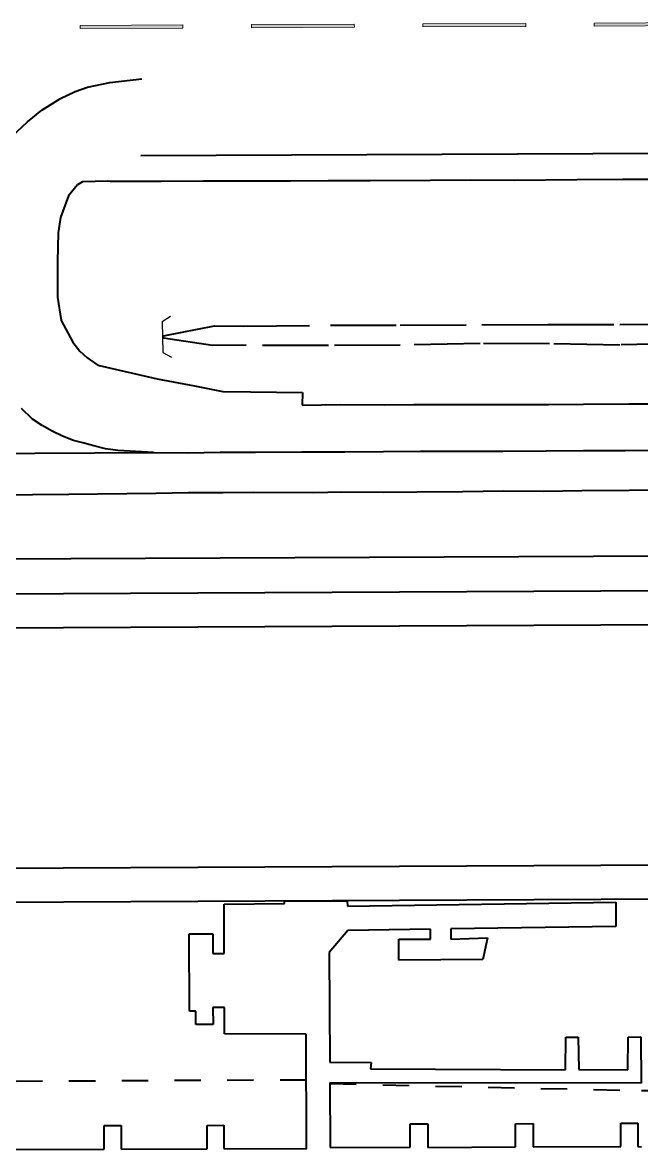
# Model space of a CAD drawing. Header units: metres. Extents: x 625987 to 635197, y 3048449 to 3066446.
# Drawn here: x 634628.685 to 634631.031, y 3063194.958 to 3063199.228 of the extents above; entities that cross this region are included whole.
import ezdxf

# ---------------------------------------------------------------- set-up
doc = ezdxf.new("R2010")
doc.units = ezdxf.units.M
for name, pattern in [('CENTER', [2, 1.25, -0.25, 0.25, -0.25]), ('DASHED', [0.75, 0.5, -0.25]), ('HIDDEN', [0.375, 0.25, -0.125])]:
    doc.linetypes.add(name, pattern=pattern)
for name, color, linetype in [('C-BLDG-TERM', 253, 'Continuous'), ('C-ROAD-CNTR-N', 92, 'Continuous'), ('C-STRM-HEAD WALL', 253, 'Continuous'), ('C-TAXI-OTLN', 4, 'Continuous')]:
    doc.layers.add(name, color=color, linetype=linetype)
for name, color, linetype, lineweight in [('C-CLER-AERO', 253, 'Continuous', 5), ('C-FENC-AIRF-SECU', 253, 'DASHED', 0), ('C-NTWK-WATR-AIRF', 253, 'HIDDEN', 0), ('C-ROAD-AIRF', 253, 'Continuous', 5), ('C-RUNN', 253, 'Continuous', 5), ('C-RUNN-CNTR', 253, 'Continuous', 18), ('C-RUNN-MARK', 253, 'Continuous', 0), ('C-SHLD', 253, 'Continuous', 5)]:
    doc.layers.add(name, color=color, linetype=linetype, lineweight=lineweight)
doc.styles.add('ADPI R', font='swiss.ttf')
doc.linetypes.add('OLS', pattern='A,4,-2,4,-2,["OLS",ADPI R,S=1.2,R=0,X=-1.7,Y=-0.5],-2,4,-2,4,-2', length=26)

# ---------------------------------------------------------------- blocks, each defined once
blk = doc.blocks.new('*U22')
at = {"layer": 'C-RUNN-MARK'}
for points in [[(634341.48, 3065147.69), (634340.64, 3065148.02), (634329.69, 3065120.09), (634330.53, 3065119.76)], [(634323.23, 3065101.14), (634322.39, 3065101.47), (634311.45, 3065073.53), (634312.29, 3065073.21)], [(634304.99, 3065054.59), (634304.15, 3065054.91), (634293.21, 3065026.98), (634294.04, 3065026.65)], [(634286.75, 3065008.03), (634285.91, 3065008.36), (634274.96, 3064980.43), (634275.8, 3064980.1)]]:
    blk.add_hatch(color=256, dxfattribs=at).paths.add_polyline_path(points)
for points in [[(634340.64, 3065148.02), (634329.69, 3065120.09), (634330.53, 3065119.76), (634341.48, 3065147.69)], [(634322.39, 3065101.47), (634311.45, 3065073.53), (634312.29, 3065073.21), (634323.23, 3065101.14)], [(634304.15, 3065054.91), (634293.21, 3065026.98), (634294.04, 3065026.65), (634304.99, 3065054.59)], [(634285.91, 3065008.36), (634274.96, 3064980.43), (634275.8, 3064980.1), (634286.75, 3065008.03)]]:
    blk.add_lwpolyline(points, close=True, dxfattribs=at)
blk = doc.blocks.new('*U23')
at = {"layer": 'C-RUNN-MARK'}
for points in [[(634341.48, 3065147.69), (634340.64, 3065148.02), (634329.69, 3065120.09), (634330.53, 3065119.76)], [(634323.23, 3065101.14), (634322.39, 3065101.47), (634311.45, 3065073.53), (634312.29, 3065073.21)], [(634304.99, 3065054.59), (634304.15, 3065054.91), (634293.21, 3065026.98), (634294.04, 3065026.65)], [(634286.75, 3065008.03), (634285.91, 3065008.36), (634274.96, 3064980.43), (634275.8, 3064980.1)]]:
    blk.add_hatch(color=256, dxfattribs=at).paths.add_polyline_path(points)
for points in [[(634340.64, 3065148.02), (634329.69, 3065120.09), (634330.53, 3065119.76), (634341.48, 3065147.69)], [(634322.39, 3065101.47), (634311.45, 3065073.53), (634312.29, 3065073.21), (634323.23, 3065101.14)], [(634304.15, 3065054.91), (634293.21, 3065026.98), (634294.04, 3065026.65), (634304.99, 3065054.59)], [(634285.91, 3065008.36), (634274.96, 3064980.43), (634275.8, 3064980.1), (634286.75, 3065008.03)]]:
    blk.add_lwpolyline(points, close=True, dxfattribs=at)
blk = doc.blocks.new('*E24')
at = {"layer": 'C-RUNN-MARK', "lineweight": 40, "xscale": 0.002599165789046899, "yscale": 0.002599239349365234, "zscale": 0.002599200000986457, "rotation": 111.6696554593716}
for name in ['*U22', '*U23']:
    blk.add_blockref(name, (642697.49157, 3064542.5593, 2882.9083), dxfattribs=at)
blk = doc.blocks.new('Kholsi_Close-flat-1')
at = {"layer": 'C-STRM-HEAD WALL', "ltscale": 0.1}
for points in [[(-0.1, 4.5), (2.35, 6.02)], [(-0.1, 4.5), (0.1, -4.5)], [(0.1, -4.5), (2.61, -5.91)]]:
    blk.add_lwpolyline(points, dxfattribs=at)

msp = doc.modelspace()

# ---------------------------------------------------------------- linework, layer by layer
at = {"layer": 'C-BLDG-TERM', "lineweight": 40}
for p, q in [((634629.4486, 3063195.7004, 24568986.0801), (634629.4493, 3063195.8873, 24568986.0801)), ((634629.4486, 3063195.7004, 24568986.0801), (634629.4493, 3063195.8873, 24568986.0801)), ((634629.4493, 3063195.8873, 24568986.0801), (634629.6778, 3063195.8893, 24568986.0801)), ((634629.4493, 3063195.8873, 24568986.0801), (634629.6778, 3063195.8893, 24568986.0801)), ((634629.6778, 3063195.8981, 24568986.0801), (634629.9158, 3063195.8999, 24568986.0801)), ((634629.6778, 3063195.8981, 24568986.0801), (634629.9158, 3063195.8999, 24568986.0801)), ((634629.6778, 3063195.8893, 24568986.0801), (634629.6778, 3063195.8981, 24568986.0801)), ((634629.6778, 3063195.8893, 24568986.0801), (634629.6778, 3063195.8981, 24568986.0801)), ((634629.9158, 3063195.8999, 24568986.0801), (634629.9161, 3063195.8793, 24568986.0801)), ((634629.9158, 3063195.8999, 24568986.0801), (634629.9161, 3063195.8793, 24568986.0801)), ((634629.9161, 3063195.8793, 24568986.0801), (634630.9343, 3063195.8942, 24568986.0801)), ((634629.9161, 3063195.8793, 24568986.0801), (634630.9343, 3063195.8942, 24568986.0801)), ((634630.9343, 3063195.8942, 24568986.0801), (634630.9346, 3063195.8028, 24568986.0801)), ((634630.9343, 3063195.8942, 24568986.0801), (634630.9346, 3063195.8028, 24568986.0801)), ((634629.9174, 3063195.7879, 24568986.0801), (634629.8475, 3063195.7046, 24568986.0801)), ((634629.9174, 3063195.7879, 24568986.0801), (634629.8475, 3063195.7046, 24568986.0801)), ((634630.2308, 3063195.7925, 24568986.0801), (634629.9174, 3063195.7879, 24568986.0801)), ((634630.2308, 3063195.7925, 24568986.0801), (634629.9174, 3063195.7879, 24568986.0801)), ((634630.231, 3063195.7547, 24568986.0801), (634630.2308, 3063195.7925, 24568986.0801)), ((634630.231, 3063195.7547, 24568986.0801), (634630.2308, 3063195.7925, 24568986.0801)), ((634630.3086, 3063195.7936, 24568986.0801), (634630.3079, 3063195.7551, 24568986.0801)), ((634630.3086, 3063195.7936, 24568986.0801), (634630.3079, 3063195.7551, 24568986.0801)), ((634630.9346, 3063195.8028, 24568986.0801), (634630.3086, 3063195.7936, 24568986.0801)), ((634630.9346, 3063195.8028, 24568986.0801), (634630.3086, 3063195.7936, 24568986.0801)), ((634629.3161, 3063195.7748, 24568986.0801), (634629.4058, 3063195.7751, 24568986.0801)), ((634629.3161, 3063195.7748, 24568986.0801), (634629.4058, 3063195.7751, 24568986.0801)), ((634629.3173, 3063195.4814, 24568986.0801), (634629.3161, 3063195.7748, 24568986.0801)), ((634629.3173, 3063195.4814, 24568986.0801), (634629.3161, 3063195.7748, 24568986.0801)), ((634629.4058, 3063195.7751, 24568986.0801), (634629.4061, 3063195.7002, 24568986.0801)), ((634629.4058, 3063195.7751, 24568986.0801), (634629.4061, 3063195.7002, 24568986.0801)), ((634630.111, 3063195.7539, 24568986.0801), (634630.231, 3063195.7547, 24568986.0801)), ((634630.111, 3063195.7539, 24568986.0801), (634630.231, 3063195.7547, 24568986.0801)), ((634630.1119, 3063195.6753, 24568986.0801), (634630.111, 3063195.7539, 24568986.0801)), ((634630.1119, 3063195.6753, 24568986.0801), (634630.111, 3063195.7539, 24568986.0801)), ((634630.3079, 3063195.7551, 24568986.0801), (634630.4479, 3063195.7599, 24568986.0801)), ((634630.3079, 3063195.7551, 24568986.0801), (634630.4479, 3063195.7599, 24568986.0801)), ((634630.4479, 3063195.7599, 24568986.0801), (634630.4298, 3063195.6777, 24568986.0801)), ((634630.4479, 3063195.7599, 24568986.0801), (634630.4298, 3063195.6777, 24568986.0801)), ((634629.4061, 3063195.7002, 24568986.0801), (634629.4486, 3063195.7004, 24568986.0801)), ((634629.4061, 3063195.7002, 24568986.0801), (634629.4486, 3063195.7004, 24568986.0801)), ((634629.8475, 3063195.7046, 24568986.0801), (634629.8497, 3063195.2879, 24568986.0801)), ((634629.8475, 3063195.7046, 24568986.0801), (634629.8497, 3063195.2879, 24568986.0801)), ((634630.4298, 3063195.6777, 24568986.0801), (634630.1119, 3063195.6753, 24568986.0801)), ((634630.4298, 3063195.6777, 24568986.0801), (634630.1119, 3063195.6753, 24568986.0801)), ((634629.4499, 3063195.4956, 24568986.0801), (634629.4067, 3063195.4954, 24568986.0801)), ((634629.4499, 3063195.4956, 24568986.0801), (634629.4067, 3063195.4954, 24568986.0801)), ((634629.4067, 3063195.4954, 24568986.0801), (634629.4069, 3063195.4312, 24568986.0801)), ((634629.4067, 3063195.4954, 24568986.0801), (634629.4069, 3063195.4312, 24568986.0801)), ((634629.4506, 3063195.3958, 24568986.0801), (634629.4499, 3063195.4956, 24568986.0801)), ((634629.4506, 3063195.3958, 24568986.0801), (634629.4499, 3063195.4956, 24568986.0801)), ((634629.342, 3063195.4815, 24568986.0801), (634629.3173, 3063195.4814, 24568986.0801)), ((634629.342, 3063195.4815, 24568986.0801), (634629.3173, 3063195.4814, 24568986.0801)), ((634629.3422, 3063195.4309, 24568986.0801), (634629.342, 3063195.4815, 24568986.0801)), ((634629.3422, 3063195.4309, 24568986.0801), (634629.342, 3063195.4815, 24568986.0801)), ((634629.4069, 3063195.4312, 24568986.0801), (634629.3422, 3063195.4309, 24568986.0801)), ((634629.4069, 3063195.4312, 24568986.0801), (634629.3422, 3063195.4309, 24568986.0801)), ((634629.7601, 3063195.3948, 24568986.0801), (634629.4506, 3063195.3958, 24568986.0801)), ((634629.7601, 3063195.3948, 24568986.0801), (634629.4506, 3063195.3958, 24568986.0801)), ((634629.7618, 3063194.9603, 24568986.0801), (634629.7601, 3063195.3948, 24568986.0801)), ((634629.7618, 3063194.9603, 24568986.0801), (634629.7601, 3063195.3948, 24568986.0801)), ((634630.7431, 3063195.26, 24568986.0801), (634630.7442, 3063195.3827, 24568986.0801)), ((634630.7431, 3063195.26, 24568986.0801), (634630.7442, 3063195.3827, 24568986.0801)), ((634630.7442, 3063195.3827, 24568986.0801), (634630.7914, 3063195.3832, 24568986.0801)), ((634630.7442, 3063195.3827, 24568986.0801), (634630.7914, 3063195.3832, 24568986.0801)), ((634630.7914, 3063195.3832, 24568986.0801), (634630.7935, 3063195.2609, 24568986.0801)), ((634630.7914, 3063195.3832, 24568986.0801), (634630.7935, 3063195.2609, 24568986.0801)), ((634630.9793, 3063195.26, 24568986.0801), (634630.9808, 3063195.3832, 24568986.0801)), ((634630.9793, 3063195.26, 24568986.0801), (634630.9808, 3063195.3832, 24568986.0801)), ((634630.9808, 3063195.3832, 24568986.0801), (634631.0291, 3063195.3839, 24568986.0801)), ((634630.9808, 3063195.3832, 24568986.0801), (634631.0291, 3063195.3839, 24568986.0801)), ((634631.0291, 3063195.3839, 24568986.0801), (634631.0306, 3063195.2086, 24568986.0801)), ((634631.0291, 3063195.3839, 24568986.0801), (634631.0306, 3063195.2086, 24568986.0801)), ((634629.8497, 3063195.2879, 24568986.0801), (634630.0063, 3063195.2866, 24568986.0801)), ((634629.8497, 3063195.2879, 24568986.0801), (634630.0063, 3063195.2866, 24568986.0801)), ((634630.0063, 3063195.2866, 24568986.0801), (634630.0041, 3063195.2634, 24568986.0801)), ((634630.0063, 3063195.2866, 24568986.0801), (634630.0041, 3063195.2634, 24568986.0801)), ((634630.0041, 3063195.2634, 24568986.0801), (634630.7431, 3063195.26, 24568986.0801)), ((634630.0041, 3063195.2634, 24568986.0801), (634630.7431, 3063195.26, 24568986.0801)), ((634630.7935, 3063195.2609, 24568986.0801), (634630.9793, 3063195.26, 24568986.0801)), ((634630.7935, 3063195.2609, 24568986.0801), (634630.9793, 3063195.26, 24568986.0801)), ((634631.0306, 3063195.2086, 24568986.0801), (634629.8501, 3063195.2101, 24568986.0801)), ((634629.8501, 3063195.2101, 24568986.0801), (634629.8504, 3063194.9647, 24568986.0801)), ((634631.0306, 3063195.2086, 24568986.0801), (634629.8501, 3063195.2101, 24568986.0801)), ((634629.8501, 3063195.2101, 24568986.0801), (634629.8504, 3063194.9647, 24568986.0801)), ((634630.5537, 3063195.0554, 24568986.0801), (634630.6209, 3063195.0556, 24568986.0801)), ((634630.5537, 3063195.0554, 24568986.0801), (634630.6209, 3063195.0556, 24568986.0801)), ((634630.5539, 3063194.9672, 24568986.0801), (634630.5537, 3063195.0554, 24568986.0801)), ((634630.5539, 3063194.9672, 24568986.0801), (634630.5537, 3063195.0554, 24568986.0801)), ((634630.6209, 3063195.0556, 24568986.0801), (634630.6211, 3063194.9675, 24568986.0801)), ((634630.6209, 3063195.0556, 24568986.0801), (634630.6211, 3063194.9675, 24568986.0801)), ((634630.953, 3063195.0568, 24568986.0801), (634631.0176, 3063195.057, 24568986.0801)), ((634630.953, 3063195.0568, 24568986.0801), (634631.0176, 3063195.057, 24568986.0801)), ((634630.9532, 3063194.9684, 24568986.0801), (634630.953, 3063195.0568, 24568986.0801)), ((634630.9532, 3063194.9684, 24568986.0801), (634630.953, 3063195.0568, 24568986.0801)), ((634631.0176, 3063195.057, 24568986.0801), (634631.0178, 3063194.9695, 24568986.0801)), ((634631.0176, 3063195.057, 24568986.0801), (634631.0178, 3063194.9695, 24568986.0801)), ((634628.9936, 3063195.0479, 24568986.0801), (634629.058, 3063195.0481, 24568986.0801)), ((634628.9936, 3063195.0479, 24568986.0801), (634629.058, 3063195.0481, 24568986.0801)), ((634628.9939, 3063194.9589, 24568986.0801), (634628.9936, 3063195.0479, 24568986.0801)), ((634628.9939, 3063194.9589, 24568986.0801), (634628.9936, 3063195.0479, 24568986.0801)), ((634629.058, 3063195.0481, 24568986.0801), (634629.0584, 3063194.9592, 24568986.0801)), ((634629.058, 3063195.0481, 24568986.0801), (634629.0584, 3063194.9592, 24568986.0801)), ((634629.3841, 3063195.0491, 24568986.0801), (634629.448, 3063195.0493, 24568986.0801)), ((634629.3841, 3063195.0491, 24568986.0801), (634629.448, 3063195.0493, 24568986.0801)), ((634629.3844, 3063194.9607, 24568986.0801), (634629.3841, 3063195.0491, 24568986.0801)), ((634629.3844, 3063194.9607, 24568986.0801), (634629.3841, 3063195.0491, 24568986.0801)), ((634629.448, 3063195.0493, 24568986.0801), (634629.4483, 3063194.961, 24568986.0801)), ((634629.448, 3063195.0493, 24568986.0801), (634629.4483, 3063194.961, 24568986.0801)), ((634630.1543, 3063195.0542, 24568986.0801), (634630.2216, 3063195.0544, 24568986.0801)), ((634630.1543, 3063195.0542, 24568986.0801), (634630.2216, 3063195.0544, 24568986.0801)), ((634630.1547, 3063194.9661, 24568986.0801), (634630.1543, 3063195.0542, 24568986.0801)), ((634630.1547, 3063194.9661, 24568986.0801), (634630.1543, 3063195.0542, 24568986.0801)), ((634630.2216, 3063195.0544, 24568986.0801), (634630.2218, 3063194.9655, 24568986.0801)), ((634630.2216, 3063195.0544, 24568986.0801), (634630.2218, 3063194.9655, 24568986.0801)), ((634628.659, 3063194.9577, 24568986.0801), (634628.9939, 3063194.9589, 24568986.0801)), ((634628.659, 3063194.9577, 24568986.0801), (634628.9939, 3063194.9589, 24568986.0801)), ((634629.0584, 3063194.9592, 24568986.0801), (634629.3844, 3063194.9607, 24568986.0801)), ((634629.0584, 3063194.9592, 24568986.0801), (634629.3844, 3063194.9607, 24568986.0801)), ((634629.4483, 3063194.961, 24568986.0801), (634629.7618, 3063194.9603, 24568986.0801)), ((634629.4483, 3063194.961, 24568986.0801), (634629.7618, 3063194.9603, 24568986.0801)), ((634629.7618, 3063194.9603, 24568986.0801), (634629.7618, 3063194.9603, 24568986.0801)), ((634629.7618, 3063194.9603, 24568986.0801), (634629.7618, 3063194.9603, 24568986.0801)), ((634629.8504, 3063194.9647, 24568986.0801), (634630.1547, 3063194.9661, 24568986.0801)), ((634629.8504, 3063194.9647, 24568986.0801), (634630.1547, 3063194.9661, 24568986.0801)), ((634630.2218, 3063194.9655, 24568986.0801), (634630.5539, 3063194.9672, 24568986.0801)), ((634630.2218, 3063194.9655, 24568986.0801), (634630.5539, 3063194.9672, 24568986.0801)), ((634630.6211, 3063194.9675, 24568986.0801), (634630.9532, 3063194.9684, 24568986.0801)), ((634630.6211, 3063194.9675, 24568986.0801), (634630.9532, 3063194.9684, 24568986.0801)), ((634631.0178, 3063194.9695, 24568986.0801), (634631.0319, 3063194.9676, 24568986.0801)), ((634631.0178, 3063194.9695, 24568986.0801), (634631.0319, 3063194.9676, 24568986.0801))]:
    msp.add_line(p, q, dxfattribs=at)
at = {"layer": 'C-CLER-AERO', "linetype": 'OLS', "lineweight": 40}
msp.add_line((634652.5942, 3063197.3079, 24568986.0801), (634612.9564, 3063197.1199, 24568986.0801), dxfattribs=at)
msp.add_line((634652.5942, 3063197.3079, 24568986.0801), (634612.9564, 3063197.1199, 24568986.0801), dxfattribs=at)
at = {"layer": 'C-FENC-AIRF-SECU', "lineweight": 40, "ltscale": 0.2}
for p, q in [((634629.7608, 3063195.2208, 24568986.0801), (634626.296, 3063195.2044, 24568986.0801)), ((634629.7608, 3063195.2208, 24568986.0801), (634626.296, 3063195.2044, 24568986.0801)), ((634629.8501, 3063195.2072, 24568986.0801), (634631.0308, 3063195.1805, 24568986.0801)), ((634629.8501, 3063195.2072, 24568986.0801), (634631.0308, 3063195.1805, 24568986.0801)), ((634631.0308, 3063195.1805, 24568986.0801), (634631.5246, 3063195.1828, 24568986.0801)), ((634631.0308, 3063195.1805, 24568986.0801), (634631.5246, 3063195.1828, 24568986.0801))]:
    msp.add_line(p, q, dxfattribs=at)
at = {"layer": 'C-NTWK-WATR-AIRF', "lineweight": 40}
for p, q in [((634629.2196, 3063198.0407, 24568986.0801), (634629.4126, 3063198.0784, 24568986.0801)), ((634629.2196, 3063198.0407, 24568986.0801), (634629.4126, 3063198.0784, 24568986.0801)), ((634629.4126, 3063198.0784, 24568986.0801), (634629.5221, 3063198.0776, 24568986.0801)), ((634629.4126, 3063198.0784, 24568986.0801), (634629.5221, 3063198.0776, 24568986.0801)), ((634629.5221, 3063198.0776, 24568986.0801), (634629.8518, 3063198.0809, 24568986.0801)), ((634629.5221, 3063198.0776, 24568986.0801), (634629.8518, 3063198.0809, 24568986.0801)), ((634629.8518, 3063198.0809, 24568986.0801), (634630.1162, 3063198.0812, 24568986.0801)), ((634629.8518, 3063198.0809, 24568986.0801), (634630.1162, 3063198.0812, 24568986.0801)), ((634630.1162, 3063198.0812, 24568986.0801), (634630.426, 3063198.0823, 24568986.0801)), ((634630.1162, 3063198.0812, 24568986.0801), (634630.426, 3063198.0823, 24568986.0801)), ((634630.426, 3063198.0823, 24568986.0801), (634630.677, 3063198.0835, 24568986.0801)), ((634630.426, 3063198.0823, 24568986.0801), (634630.677, 3063198.0835, 24568986.0801)), ((634630.677, 3063198.0835, 24568986.0801), (634630.9489, 3063198.0838, 24568986.0801)), ((634630.677, 3063198.0835, 24568986.0801), (634630.9489, 3063198.0838, 24568986.0801)), ((634630.9489, 3063198.0838, 24568986.0801), (634631.2068, 3063198.0855, 24568986.0801)), ((634630.9489, 3063198.0838, 24568986.0801), (634631.2068, 3063198.0855, 24568986.0801)), ((634629.2187, 3063198.0313, 24568986.0801), (634629.2196, 3063198.0407, 24568986.0801)), ((634629.2187, 3063198.0313, 24568986.0801), (634629.2196, 3063198.0407, 24568986.0801)), ((634629.4047, 3063198.0044, 24568986.0801), (634629.2187, 3063198.0313, 24568986.0801)), ((634629.4047, 3063198.0044, 24568986.0801), (634629.2187, 3063198.0313, 24568986.0801)), ((634629.5325, 3063198.0046, 24568986.0801), (634629.4047, 3063198.0044, 24568986.0801)), ((634629.5325, 3063198.0046, 24568986.0801), (634629.4047, 3063198.0044, 24568986.0801)), ((634629.8448, 3063198.0036, 24568986.0801), (634629.5325, 3063198.0046, 24568986.0801)), ((634629.8448, 3063198.0036, 24568986.0801), (634629.5325, 3063198.0046, 24568986.0801)), ((634630.117, 3063198.0049, 24568986.0801), (634629.8448, 3063198.0036, 24568986.0801)), ((634630.117, 3063198.0049, 24568986.0801), (634629.8448, 3063198.0036, 24568986.0801)), ((634630.4198, 3063198.011, 24568986.0801), (634630.117, 3063198.0049, 24568986.0801)), ((634630.4198, 3063198.011, 24568986.0801), (634630.117, 3063198.0049, 24568986.0801)), ((634630.6824, 3063198.0104, 24568986.0801), (634630.4198, 3063198.011, 24568986.0801)), ((634630.6824, 3063198.0104, 24568986.0801), (634630.4198, 3063198.011, 24568986.0801)), ((634630.9487, 3063198.0057, 24568986.0801), (634630.6824, 3063198.0104, 24568986.0801)), ((634630.9487, 3063198.0057, 24568986.0801), (634630.6824, 3063198.0104, 24568986.0801)), ((634631.2039, 3063198.012, 24568986.0801), (634630.9487, 3063198.0057, 24568986.0801)), ((634631.2039, 3063198.012, 24568986.0801), (634630.9487, 3063198.0057, 24568986.0801))]:
    msp.add_line(p, q, dxfattribs=at)
at = {"layer": 'C-ROAD-AIRF', "lineweight": 40}
for p, q in [((634626.2901, 3063197.0523, 24568986.0801), (634631.1734, 3063197.0755, 24568986.0801)), ((634626.2901, 3063197.0523, 24568986.0801), (634631.1734, 3063197.0755, 24568986.0801)), ((634631.174, 3063196.9455, 24568986.0801), (634626.2892, 3063196.9224, 24568986.0801)), ((634631.174, 3063196.9455, 24568986.0801), (634626.2892, 3063196.9224, 24568986.0801)), ((634626.2922, 3063196.0127, 24568986.0801), (634631.1783, 3063196.0358, 24568986.0801)), ((634626.2922, 3063196.0127, 24568986.0801), (634631.1783, 3063196.0358, 24568986.0801)), ((634631.1789, 3063195.9058, 24568986.0801), (634626.2928, 3063195.8827, 24568986.0801)), ((634631.1789, 3063195.9058, 24568986.0801), (634626.2928, 3063195.8827, 24568986.0801))]:
    msp.add_line(p, q, dxfattribs=at)
at = {"layer": 'C-RUNN', "lineweight": 40, "ltscale": 0.1}
msp.add_line((634629.1337, 3063198.7236, 24568986.0801), (634634.607, 3063198.7495, 24568986.0801), dxfattribs=at)
msp.add_line((634629.1337, 3063198.7236, 24568986.0801), (634634.607, 3063198.7495, 24568986.0801), dxfattribs=at)
at = {"layer": 'C-RUNN-CNTR', "linetype": 'CENTER', "lineweight": 40}
for p, q in [((634628.9312, 3063198.9824, 24568986.0801), (634629.0151, 3063198.9999, 24568986.0801)), ((634628.9312, 3063198.9824, 24568986.0801), (634629.0151, 3063198.9999, 24568986.0801)), ((634629.0151, 3063198.9999, 24568986.0801), (634629.1364, 3063199.0149, 24568986.0801)), ((634629.0151, 3063198.9999, 24568986.0801), (634629.1364, 3063199.0149, 24568986.0801)), ((634628.8287, 3063198.9393, 24568986.0801), (634628.8845, 3063198.9664, 24568986.0801)), ((634628.8287, 3063198.9393, 24568986.0801), (634628.8845, 3063198.9664, 24568986.0801)), ((634628.8845, 3063198.9664, 24568986.0801), (634628.9312, 3063198.9824, 24568986.0801)), ((634628.8845, 3063198.9664, 24568986.0801), (634628.9312, 3063198.9824, 24568986.0801)), ((634628.7576, 3063198.8953, 24568986.0801), (634628.8287, 3063198.9393, 24568986.0801)), ((634628.7576, 3063198.8953, 24568986.0801), (634628.8287, 3063198.9393, 24568986.0801)), ((634628.7035, 3063198.8517, 24568986.0801), (634628.7576, 3063198.8953, 24568986.0801)), ((634628.7035, 3063198.8517, 24568986.0801), (634628.7576, 3063198.8953, 24568986.0801)), ((634628.6455, 3063198.7966, 24568986.0801), (634628.7035, 3063198.8517, 24568986.0801)), ((634628.6455, 3063198.7966, 24568986.0801), (634628.7035, 3063198.8517, 24568986.0801)), ((634628.7229, 3063197.7254, 24568986.0801), (634628.6808, 3063197.7651, 24568986.0801)), ((634628.7229, 3063197.7254, 24568986.0801), (634628.6808, 3063197.7651, 24568986.0801)), ((634628.7597, 3063197.7003, 24568986.0801), (634628.7229, 3063197.7254, 24568986.0801)), ((634628.7597, 3063197.7003, 24568986.0801), (634628.7229, 3063197.7254, 24568986.0801)), ((634628.7974, 3063197.6789, 24568986.0801), (634628.7597, 3063197.7003, 24568986.0801)), ((634628.7974, 3063197.6789, 24568986.0801), (634628.7597, 3063197.7003, 24568986.0801)), ((634628.8362, 3063197.6609, 24568986.0801), (634628.7974, 3063197.6789, 24568986.0801)), ((634628.8362, 3063197.6609, 24568986.0801), (634628.7974, 3063197.6789, 24568986.0801)), ((634628.8782, 3063197.6436, 24568986.0801), (634628.8362, 3063197.6609, 24568986.0801)), ((634628.8782, 3063197.6436, 24568986.0801), (634628.8362, 3063197.6609, 24568986.0801)), ((634628.913, 3063197.6345, 24568986.0801), (634628.8782, 3063197.6436, 24568986.0801)), ((634628.913, 3063197.6345, 24568986.0801), (634628.8782, 3063197.6436, 24568986.0801)), ((634628.9544, 3063197.6236, 24568986.0801), (634628.913, 3063197.6345, 24568986.0801)), ((634628.9544, 3063197.6236, 24568986.0801), (634628.913, 3063197.6345, 24568986.0801)), ((634628.9997, 3063197.612, 24568986.0801), (634628.9544, 3063197.6236, 24568986.0801)), ((634628.9997, 3063197.612, 24568986.0801), (634628.9544, 3063197.6236, 24568986.0801)), ((634628.4477, 3063197.5944, 24568986.0801), (634628.7311, 3063197.5956, 24568986.0801)), ((634628.4477, 3063197.5944, 24568986.0801), (634628.7311, 3063197.5956, 24568986.0801)), ((634628.7311, 3063197.5956, 24568986.0801), (634628.9572, 3063197.5966, 24568986.0801)), ((634628.7311, 3063197.5956, 24568986.0801), (634628.9572, 3063197.5966, 24568986.0801)), ((634628.9572, 3063197.5966, 24568986.0801), (634629.1818, 3063197.5981, 24568986.0801)), ((634628.9572, 3063197.5966, 24568986.0801), (634629.1818, 3063197.5981, 24568986.0801)), ((634629.0458, 3063197.6061, 24568986.0801), (634628.9997, 3063197.612, 24568986.0801)), ((634629.0458, 3063197.6061, 24568986.0801), (634628.9997, 3063197.612, 24568986.0801)), ((634629.1818, 3063197.5981, 24568986.0801), (634629.0458, 3063197.6061, 24568986.0801)), ((634629.1818, 3063197.5981, 24568986.0801), (634629.0458, 3063197.6061, 24568986.0801)), ((634629.1818, 3063197.5981, 24568986.0801), (634629.3124, 3063197.5975, 24568986.0801)), ((634629.1818, 3063197.5981, 24568986.0801), (634629.3124, 3063197.5975, 24568986.0801)), ((634629.3124, 3063197.5975, 24568986.0801), (634629.4341, 3063197.5993, 24568986.0801)), ((634629.3124, 3063197.5975, 24568986.0801), (634629.4341, 3063197.5993, 24568986.0801)), ((634629.4341, 3063197.5993, 24568986.0801), (634629.5684, 3063197.5994, 24568986.0801)), ((634629.4341, 3063197.5993, 24568986.0801), (634629.5684, 3063197.5994, 24568986.0801)), ((634629.5684, 3063197.5994, 24568986.0801), (634629.7432, 3063197.6011, 24568986.0801)), ((634629.5684, 3063197.5994, 24568986.0801), (634629.7432, 3063197.6011, 24568986.0801)), ((634629.7432, 3063197.6011, 24568986.0801), (634629.9071, 3063197.6015, 24568986.0801)), ((634629.7432, 3063197.6011, 24568986.0801), (634629.9071, 3063197.6015, 24568986.0801)), ((634629.9071, 3063197.6015, 24568986.0801), (634630.0529, 3063197.6021, 24568986.0801)), ((634629.9071, 3063197.6015, 24568986.0801), (634630.0529, 3063197.6021, 24568986.0801)), ((634630.0529, 3063197.6021, 24568986.0801), (634630.1933, 3063197.6032, 24568986.0801)), ((634630.0529, 3063197.6021, 24568986.0801), (634630.1933, 3063197.6032, 24568986.0801)), ((634630.1933, 3063197.6032, 24568986.0801), (634630.3385, 3063197.6038, 24568986.0801)), ((634630.1933, 3063197.6032, 24568986.0801), (634630.3385, 3063197.6038, 24568986.0801)), ((634630.3385, 3063197.6038, 24568986.0801), (634630.5057, 3063197.6036, 24568986.0801)), ((634630.3385, 3063197.6038, 24568986.0801), (634630.5057, 3063197.6036, 24568986.0801)), ((634630.5057, 3063197.6036, 24568986.0801), (634630.6696, 3063197.6048, 24568986.0801)), ((634630.5057, 3063197.6036, 24568986.0801), (634630.6696, 3063197.6048, 24568986.0801)), ((634630.6696, 3063197.6048, 24568986.0801), (634630.812, 3063197.6056, 24568986.0801)), ((634630.6696, 3063197.6048, 24568986.0801), (634630.812, 3063197.6056, 24568986.0801)), ((634630.812, 3063197.6056, 24568986.0801), (634630.97, 3063197.6064, 24568986.0801)), ((634630.812, 3063197.6056, 24568986.0801), (634630.97, 3063197.6064, 24568986.0801)), ((634630.97, 3063197.6064, 24568986.0801), (634631.1403, 3063197.6069, 24568986.0801)), ((634630.97, 3063197.6064, 24568986.0801), (634631.1403, 3063197.6069, 24568986.0801))]:
    msp.add_line(p, q, dxfattribs=at)
at = {"layer": 'C-SHLD', "lineweight": 40}
for p, q in [((634628.8926, 3063198.6125, 24568986.0801), (634628.8586, 3063198.5713, 24568986.0801)), ((634628.8926, 3063198.6125, 24568986.0801), (634628.8586, 3063198.5713, 24568986.0801)), ((634628.9125, 3063198.6237, 24568986.0801), (634628.8926, 3063198.6125, 24568986.0801)), ((634628.9125, 3063198.6237, 24568986.0801), (634628.8926, 3063198.6125, 24568986.0801)), ((634629.0082, 3063198.6264, 24568986.0801), (634628.9125, 3063198.6237, 24568986.0801)), ((634629.0082, 3063198.6264, 24568986.0801), (634628.9125, 3063198.6237, 24568986.0801)), ((634629.0175, 3063198.6259, 24568986.0801), (634629.0082, 3063198.6264, 24568986.0801)), ((634629.0175, 3063198.6259, 24568986.0801), (634629.0082, 3063198.6264, 24568986.0801)), ((634629.2097, 3063198.6252, 24568986.0801), (634629.0175, 3063198.6259, 24568986.0801)), ((634629.2097, 3063198.6252, 24568986.0801), (634629.0175, 3063198.6259, 24568986.0801)), ((634629.3708, 3063198.6267, 24568986.0801), (634629.2097, 3063198.6252, 24568986.0801)), ((634629.3708, 3063198.6267, 24568986.0801), (634629.2097, 3063198.6252, 24568986.0801)), ((634629.5295, 3063198.6265, 24568986.0801), (634629.3708, 3063198.6267, 24568986.0801)), ((634629.5295, 3063198.6265, 24568986.0801), (634629.3708, 3063198.6267, 24568986.0801)), ((634629.7006, 3063198.6263, 24568986.0801), (634629.5295, 3063198.6265, 24568986.0801)), ((634629.7006, 3063198.6263, 24568986.0801), (634629.5295, 3063198.6265, 24568986.0801)), ((634629.8433, 3063198.6274, 24568986.0801), (634629.7006, 3063198.6263, 24568986.0801)), ((634629.8433, 3063198.6274, 24568986.0801), (634629.7006, 3063198.6263, 24568986.0801)), ((634630.003, 3063198.628, 24568986.0801), (634629.8433, 3063198.6274, 24568986.0801)), ((634630.003, 3063198.628, 24568986.0801), (634629.8433, 3063198.6274, 24568986.0801)), ((634630.2295, 3063198.6287, 24568986.0801), (634630.003, 3063198.628, 24568986.0801)), ((634630.2295, 3063198.6287, 24568986.0801), (634630.003, 3063198.628, 24568986.0801)), ((634630.3831, 3063198.6301, 24568986.0801), (634630.2295, 3063198.6287, 24568986.0801)), ((634630.3831, 3063198.6301, 24568986.0801), (634630.2295, 3063198.6287, 24568986.0801)), ((634630.5494, 3063198.6291, 24568986.0801), (634630.3831, 3063198.6301, 24568986.0801)), ((634630.5494, 3063198.6291, 24568986.0801), (634630.3831, 3063198.6301, 24568986.0801)), ((634630.7856, 3063198.6314, 24568986.0801), (634630.5494, 3063198.6291, 24568986.0801)), ((634630.7856, 3063198.6314, 24568986.0801), (634630.5494, 3063198.6291, 24568986.0801)), ((634630.9605, 3063198.6323, 24568986.0801), (634630.7856, 3063198.6314, 24568986.0801)), ((634630.9605, 3063198.6323, 24568986.0801), (634630.7856, 3063198.6314, 24568986.0801)), ((634631.1455, 3063198.6329, 24568986.0801), (634630.9605, 3063198.6323, 24568986.0801)), ((634631.1455, 3063198.6329, 24568986.0801), (634630.9605, 3063198.6323, 24568986.0801)), ((634628.8586, 3063198.5713, 24568986.0801), (634628.8292, 3063198.4883, 24568986.0801)), ((634628.8586, 3063198.5713, 24568986.0801), (634628.8292, 3063198.4883, 24568986.0801)), ((634628.8292, 3063198.4883, 24568986.0801), (634628.8192, 3063198.4307, 24568986.0801)), ((634628.8292, 3063198.4883, 24568986.0801), (634628.8192, 3063198.4307, 24568986.0801)), ((634628.8192, 3063198.4307, 24568986.0801), (634628.8173, 3063198.3216, 24568986.0801)), ((634628.8192, 3063198.4307, 24568986.0801), (634628.8173, 3063198.3216, 24568986.0801)), ((634628.8173, 3063198.3216, 24568986.0801), (634628.8171, 3063198.1866, 24568986.0801)), ((634628.8173, 3063198.3216, 24568986.0801), (634628.8171, 3063198.1866, 24568986.0801)), ((634628.8171, 3063198.1866, 24568986.0801), (634628.8311, 3063198.0985, 24568986.0801)), ((634628.8171, 3063198.1866, 24568986.0801), (634628.8311, 3063198.0985, 24568986.0801)), ((634628.8311, 3063198.0985, 24568986.0801), (634628.875, 3063198.016, 24568986.0801)), ((634628.8311, 3063198.0985, 24568986.0801), (634628.875, 3063198.016, 24568986.0801)), ((634628.875, 3063198.016, 24568986.0801), (634628.9014, 3063197.982, 24568986.0801)), ((634628.875, 3063198.016, 24568986.0801), (634628.9014, 3063197.982, 24568986.0801)), ((634628.9014, 3063197.982, 24568986.0801), (634628.9284, 3063197.9581, 24568986.0801)), ((634628.9014, 3063197.982, 24568986.0801), (634628.9284, 3063197.9581, 24568986.0801)), ((634628.9284, 3063197.9581, 24568986.0801), (634628.9702, 3063197.9295, 24568986.0801)), ((634628.9284, 3063197.9581, 24568986.0801), (634628.9702, 3063197.9295, 24568986.0801)), ((634628.9702, 3063197.9295, 24568986.0801), (634629.1948, 3063197.878, 24568986.0801)), ((634628.9702, 3063197.9295, 24568986.0801), (634629.1948, 3063197.878, 24568986.0801)), ((634629.1948, 3063197.878, 24568986.0801), (634629.3363, 3063197.8517, 24568986.0801)), ((634629.1948, 3063197.878, 24568986.0801), (634629.3363, 3063197.8517, 24568986.0801)), ((634629.3363, 3063197.8517, 24568986.0801), (634629.4444, 3063197.8299, 24568986.0801)), ((634629.3363, 3063197.8517, 24568986.0801), (634629.4444, 3063197.8299, 24568986.0801)), ((634629.4444, 3063197.8299, 24568986.0801), (634629.5492, 3063197.8282, 24568986.0801)), ((634629.4444, 3063197.8299, 24568986.0801), (634629.5492, 3063197.8282, 24568986.0801)), ((634629.5492, 3063197.8282, 24568986.0801), (634629.7464, 3063197.8255, 24568986.0801)), ((634629.5492, 3063197.8282, 24568986.0801), (634629.7464, 3063197.8255, 24568986.0801)), ((634629.7464, 3063197.8255, 24568986.0801), (634629.7453, 3063197.7783, 24568986.0801)), ((634629.7464, 3063197.8255, 24568986.0801), (634629.7453, 3063197.7783, 24568986.0801)), ((634629.7453, 3063197.7783, 24568986.0801), (634629.8912, 3063197.7804, 24568986.0801)), ((634629.7453, 3063197.7783, 24568986.0801), (634629.8912, 3063197.7804, 24568986.0801)), ((634629.8912, 3063197.7804, 24568986.0801), (634630.0553, 3063197.7786, 24568986.0801)), ((634629.8912, 3063197.7804, 24568986.0801), (634630.0553, 3063197.7786, 24568986.0801)), ((634630.0553, 3063197.7786, 24568986.0801), (634630.1687, 3063197.7799, 24568986.0801)), ((634630.0553, 3063197.7786, 24568986.0801), (634630.1687, 3063197.7799, 24568986.0801)), ((634630.1687, 3063197.7799, 24568986.0801), (634630.327, 3063197.7803, 24568986.0801)), ((634630.1687, 3063197.7799, 24568986.0801), (634630.327, 3063197.7803, 24568986.0801)), ((634630.327, 3063197.7803, 24568986.0801), (634630.4948, 3063197.7809, 24568986.0801)), ((634630.327, 3063197.7803, 24568986.0801), (634630.4948, 3063197.7809, 24568986.0801)), ((634630.4948, 3063197.7809, 24568986.0801), (634630.6786, 3063197.7806, 24568986.0801)), ((634630.4948, 3063197.7809, 24568986.0801), (634630.6786, 3063197.7806, 24568986.0801)), ((634630.6786, 3063197.7806, 24568986.0801), (634630.812, 3063197.7813, 24568986.0801)), ((634630.6786, 3063197.7806, 24568986.0801), (634630.812, 3063197.7813, 24568986.0801)), ((634630.812, 3063197.7813, 24568986.0801), (634630.9833, 3063197.7824, 24568986.0801)), ((634630.812, 3063197.7813, 24568986.0801), (634630.9833, 3063197.7824, 24568986.0801)), ((634630.9833, 3063197.7824, 24568986.0801), (634631.131, 3063197.7826, 24568986.0801)), ((634630.9833, 3063197.7824, 24568986.0801), (634631.131, 3063197.7826, 24568986.0801))]:
    msp.add_line(p, q, dxfattribs=at)
at = {"layer": 'C-TAXI-OTLN', "color": 253, "lineweight": 40}
for p, q in [((634629.1901, 3063197.4438, 24568986.0801), (634629.3143, 3063197.4465, 24568986.0801)), ((634629.1901, 3063197.4438, 24568986.0801), (634629.3143, 3063197.4465, 24568986.0801)), ((634629.3143, 3063197.4465, 24568986.0801), (634629.4448, 3063197.4469, 24568986.0801)), ((634629.3143, 3063197.4465, 24568986.0801), (634629.4448, 3063197.4469, 24568986.0801)), ((634629.4448, 3063197.4469, 24568986.0801), (634629.5603, 3063197.4477, 24568986.0801)), ((634629.4448, 3063197.4469, 24568986.0801), (634629.5603, 3063197.4477, 24568986.0801)), ((634629.5603, 3063197.4477, 24568986.0801), (634629.7886, 3063197.4465, 24568986.0801)), ((634629.5603, 3063197.4477, 24568986.0801), (634629.7886, 3063197.4465, 24568986.0801)), ((634629.7886, 3063197.4465, 24568986.0801), (634629.8954, 3063197.45, 24568986.0801)), ((634629.7886, 3063197.4465, 24568986.0801), (634629.8954, 3063197.45, 24568986.0801)), ((634629.8954, 3063197.45, 24568986.0801), (634630.0544, 3063197.4483, 24568986.0801)), ((634629.8954, 3063197.45, 24568986.0801), (634630.0544, 3063197.4483, 24568986.0801)), ((634630.0544, 3063197.4483, 24568986.0801), (634630.1805, 3063197.45, 24568986.0801)), ((634630.0544, 3063197.4483, 24568986.0801), (634630.1805, 3063197.45, 24568986.0801)), ((634630.1805, 3063197.45, 24568986.0801), (634630.3522, 3063197.4512, 24568986.0801)), ((634630.1805, 3063197.45, 24568986.0801), (634630.3522, 3063197.4512, 24568986.0801)), ((634630.3522, 3063197.4512, 24568986.0801), (634630.5098, 3063197.4526, 24568986.0801)), ((634630.3522, 3063197.4512, 24568986.0801), (634630.5098, 3063197.4526, 24568986.0801)), ((634630.5098, 3063197.4526, 24568986.0801), (634630.6615, 3063197.4525, 24568986.0801)), ((634630.5098, 3063197.4526, 24568986.0801), (634630.6615, 3063197.4525, 24568986.0801)), ((634630.6615, 3063197.4525, 24568986.0801), (634630.8049, 3063197.4539, 24568986.0801)), ((634630.6615, 3063197.4525, 24568986.0801), (634630.8049, 3063197.4539, 24568986.0801)), ((634630.8049, 3063197.4539, 24568986.0801), (634630.984, 3063197.4552, 24568986.0801)), ((634630.8049, 3063197.4539, 24568986.0801), (634630.984, 3063197.4552, 24568986.0801)), ((634630.984, 3063197.4552, 24568986.0801), (634631.1403, 3063197.4576, 24568986.0801)), ((634630.984, 3063197.4552, 24568986.0801), (634631.1403, 3063197.4576, 24568986.0801)), ((634628.4688, 3063197.4376, 24568986.0801), (634628.8608, 3063197.4411, 24568986.0801)), ((634628.4688, 3063197.4376, 24568986.0801), (634628.8608, 3063197.4411, 24568986.0801)), ((634628.8608, 3063197.4411, 24568986.0801), (634629.1901, 3063197.4438, 24568986.0801)), ((634628.8608, 3063197.4411, 24568986.0801), (634629.1901, 3063197.4438, 24568986.0801))]:
    msp.add_line(p, q, dxfattribs=at)

# ---------------------------------------------------------------- block references
at = {"lineweight": 40, "xscale": 0.01299634186923651, "yscale": 0.01299619767814875, "zscale": 0.01299600020070102, "rotation": 0.2706577389460842}
msp.add_blockref('Kholsi_Close-flat-1', (634629.2154, 3063198.0364, 24568986.0801), dxfattribs=at)
msp.add_blockref('Kholsi_Close-flat-1', (634629.2154, 3063198.0364, 24568986.0801), dxfattribs=at)
at = {"layer": 'C-ROAD-CNTR-N', "xscale": 5.000000018859282, "yscale": 5.000000447966158, "zscale": 5.000000075318439}
msp.add_blockref('*E24', (-2538794.4694, -12252466.7879, 24554571.5384), dxfattribs=at)

doc.saveas('drawing.dxf')
